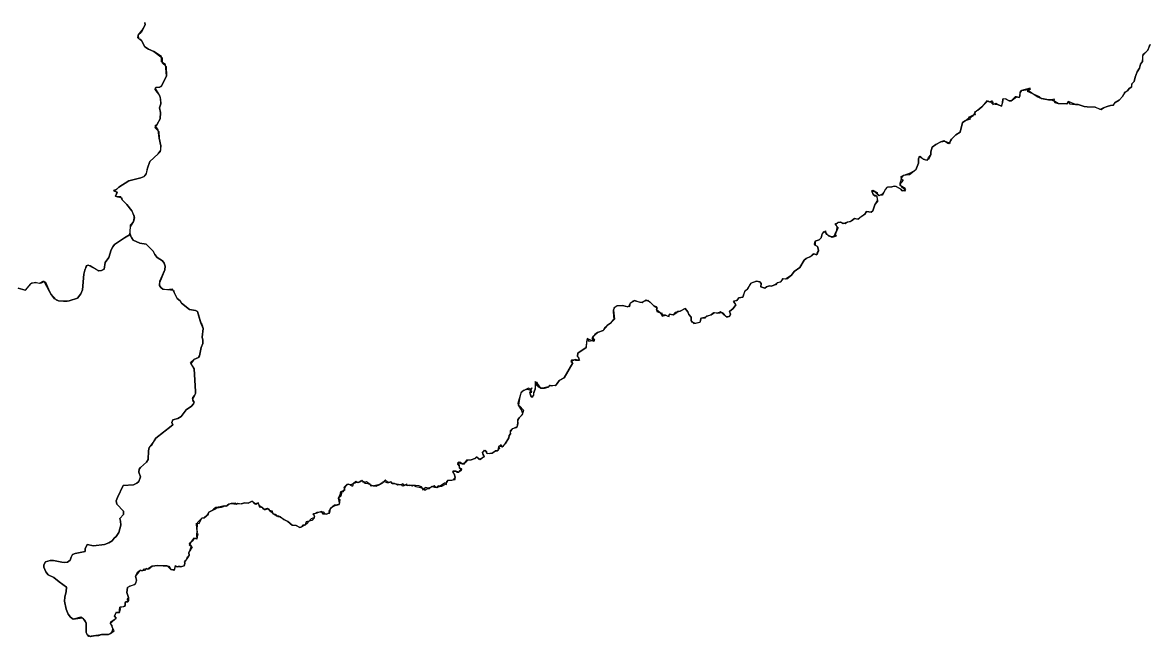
# Model space of a CAD drawing. Extents: x -74 to -34.8, y -33.8 to 5.3.
# Drawn here: x -46.141 to -45.048, y -15.265 to -14.669 of the extents above; entities that cross this region are included whole.
import ezdxf

# ---------------------------------------------------------------- set-up
doc = ezdxf.new("R2010")
doc.units = 0
doc.header["$LTSCALE"] = 2
doc.layers.add('UFEBRASIL', color=7, linetype='Continuous')

msp = doc.modelspace()

# ---------------------------------------------------------------- linework, layer by layer
at = {"layer": 'UFEBRASIL'}
for points in [[(-46.0227, -14.6686), (-46.0225, -14.671), (-46.0259, -14.678), (-46.0293, -14.6808), (-46.029, -14.684), (-46.0273, -14.6847), (-46.0257, -14.6866), (-46.0228, -14.6922), (-46.0191, -14.6945), (-46.0139, -14.6969), (-46.006, -14.7029), (-46.006, -14.7077), (-46.0019, -14.7113), (-46.0018, -14.7203), (-46.007, -14.7312), (-46.0097, -14.7317), (-46.0128, -14.7324), (-46.0129, -14.7338), (-46.0084, -14.7394), (-46.0074, -14.7431), (-46.0073, -14.7476), (-46.0085, -14.7516), (-46.0076, -14.7559), (-46.0079, -14.7622), (-46.0108, -14.7672), (-46.0129, -14.7704), (-46.0093, -14.7743), (-46.0089, -14.7809), (-46.0071, -14.7883), (-46.008, -14.7941), (-46.0098, -14.7961), (-46.0179, -14.8034), (-46.0201, -14.8099), (-46.0218, -14.8164), (-46.0233, -14.818), (-46.0265, -14.8195), (-46.0382, -14.8223), (-46.0481, -14.8286), (-46.0499, -14.8303), (-46.052, -14.8322), (-46.0497, -14.8332), (-46.0498, -14.8343), (-46.0512, -14.8371), (-46.0491, -14.838), (-46.0453, -14.8386), (-46.0448, -14.8407), (-46.0401, -14.8452), (-46.0355, -14.8516), (-46.0326, -14.8581), (-46.0337, -14.8617), (-46.0369, -14.867), (-46.0376, -14.8747), (-46.0425, -14.8776), (-46.0521, -14.8841), (-46.0537, -14.8863), (-46.0553, -14.8893), (-46.0578, -14.8969), (-46.0612, -14.9015), (-46.0623, -14.908), (-46.0648, -14.9094), (-46.0673, -14.9098), (-46.0777, -14.9041), (-46.0795, -14.905), (-46.081, -14.9089), (-46.082, -14.9131), (-46.0832, -14.9281), (-46.0848, -14.932), (-46.0881, -14.9364), (-46.0962, -14.9388), (-46.1015, -14.9393), (-46.1065, -14.9387), (-46.1104, -14.937), (-46.1138, -14.932), (-46.1151, -14.9297), (-46.1203, -14.9201), (-46.1218, -14.9202), (-46.1253, -14.922), (-46.1292, -14.9211), (-46.1336, -14.9223), (-46.1387, -14.9285), (-46.1457, -14.9265)], [(-45.0477, -14.6905), (-45.0494, -14.6953), (-45.0513, -14.6973), (-45.0547, -14.7009), (-45.0546, -14.7066), (-45.0565, -14.7091), (-45.0576, -14.7129), (-45.0599, -14.7166), (-45.0617, -14.7218), (-45.0626, -14.7258), (-45.0649, -14.7281), (-45.0655, -14.7314), (-45.0675, -14.7327), (-45.0691, -14.7348), (-45.0724, -14.7373), (-45.0738, -14.7401), (-45.0774, -14.7439), (-45.081, -14.7464), (-45.0837, -14.7493), (-45.0857, -14.7493), (-45.089, -14.75), (-45.0925, -14.7514), (-45.0958, -14.753), (-45.1004, -14.7509), (-45.1082, -14.7505), (-45.1113, -14.75), (-45.117, -14.7481), (-45.1197, -14.7483), (-45.1257, -14.7457), (-45.1266, -14.7454), (-45.1285, -14.7478), (-45.1363, -14.7474), (-45.1407, -14.7446), (-45.14, -14.743), (-45.1433, -14.7438), (-45.1459, -14.7438), (-45.1539, -14.7421), (-45.1569, -14.7408), (-45.1661, -14.7344), (-45.1636, -14.7324), (-45.172, -14.7347), (-45.1737, -14.7371), (-45.1743, -14.7413), (-45.177, -14.7409), (-45.1782, -14.7409), (-45.1819, -14.7446), (-45.184, -14.7445), (-45.1875, -14.7426), (-45.1903, -14.7431), (-45.1907, -14.7467), (-45.1913, -14.7497), (-45.1944, -14.7486), (-45.1976, -14.7483), (-45.2005, -14.7475), (-45.2005, -14.7447), (-45.2032, -14.7459), (-45.2056, -14.7447), (-45.2105, -14.7505), (-45.2145, -14.7536), (-45.2171, -14.7557), (-45.2185, -14.7581), (-45.2195, -14.7595), (-45.2222, -14.7615), (-45.2219, -14.7625), (-45.2267, -14.764), (-45.2293, -14.7657), (-45.2317, -14.775), (-45.2356, -14.7778), (-45.2398, -14.7818), (-45.241, -14.7836), (-45.243, -14.7864), (-45.2474, -14.7836), (-45.2504, -14.7845), (-45.2552, -14.787), (-45.2587, -14.7895), (-45.2601, -14.7942), (-45.2601, -14.7972), (-45.2622, -14.8015), (-45.265, -14.8024), (-45.2685, -14.8006), (-45.2712, -14.7988), (-45.2719, -14.8009), (-45.2719, -14.8052), (-45.2744, -14.8115), (-45.2808, -14.8164), (-45.2869, -14.8172), (-45.289, -14.8199), (-45.2869, -14.8217), (-45.2902, -14.8257), (-45.2886, -14.8282), (-45.2847, -14.8309), (-45.2857, -14.8325), (-45.2877, -14.832), (-45.2891, -14.8305), (-45.2935, -14.8278), (-45.2955, -14.8274), (-45.2978, -14.8282), (-45.3026, -14.8288), (-45.3039, -14.8304), (-45.3061, -14.8345), (-45.3073, -14.8361), (-45.3102, -14.8367), (-45.3118, -14.8355), (-45.3141, -14.8333), (-45.3172, -14.832), (-45.3161, -14.8357), (-45.3145, -14.8369), (-45.3124, -14.8371), (-45.3116, -14.8427), (-45.3144, -14.8455), (-45.3155, -14.8494), (-45.3164, -14.8513), (-45.318, -14.8526), (-45.3225, -14.8521), (-45.3241, -14.8548), (-45.329, -14.8583), (-45.3311, -14.8597), (-45.3341, -14.8588), (-45.3382, -14.862), (-45.3413, -14.8624), (-45.345, -14.864), (-45.3478, -14.8626), (-45.3498, -14.8629), (-45.3526, -14.8652), (-45.3499, -14.8681), (-45.3511, -14.8707), (-45.3527, -14.8744), (-45.3519, -14.8761), (-45.3556, -14.8775), (-45.3574, -14.8763), (-45.3608, -14.8745), (-45.362, -14.8728), (-45.364, -14.8717), (-45.3653, -14.8737), (-45.3663, -14.8777), (-45.3685, -14.8796), (-45.3721, -14.881), (-45.3724, -14.8847), (-45.3699, -14.8861), (-45.3689, -14.8895), (-45.3689, -14.8904), (-45.3707, -14.8941), (-45.3735, -14.8933), (-45.3746, -14.8935), (-45.3769, -14.8957), (-45.3811, -14.8978), (-45.383, -14.8994), (-45.3872, -14.9066), (-45.3925, -14.9104), (-45.3953, -14.9139), (-45.4009, -14.9178), (-45.404, -14.9176), (-45.4055, -14.9205), (-45.4095, -14.9216), (-45.4103, -14.9234), (-45.4124, -14.9237), (-45.4145, -14.9247), (-45.4166, -14.9243), (-45.4196, -14.9252), (-45.421, -14.9266), (-45.4249, -14.9254), (-45.4246, -14.9221), (-45.4259, -14.9204), (-45.4292, -14.9197), (-45.4345, -14.9218), (-45.4352, -14.9226), (-45.4378, -14.9274), (-45.4405, -14.9297), (-45.4408, -14.9302), (-45.4425, -14.9353), (-45.4463, -14.936), (-45.4483, -14.9384), (-45.4517, -14.9395), (-45.4491, -14.9427), (-45.4517, -14.9463), (-45.4553, -14.9491), (-45.4545, -14.9518), (-45.456, -14.9543), (-45.4588, -14.9542), (-45.464, -14.9495), (-45.467, -14.9507), (-45.471, -14.9504), (-45.4733, -14.9525), (-45.4784, -14.9543), (-45.4794, -14.9558), (-45.4834, -14.9561), (-45.4842, -14.9598), (-45.4879, -14.9609), (-45.4916, -14.9596), (-45.4927, -14.9578), (-45.4927, -14.9546), (-45.4947, -14.9521), (-45.4959, -14.9494), (-45.4985, -14.9464), (-45.5031, -14.949), (-45.5065, -14.9502), (-45.5082, -14.95), (-45.5101, -14.9523), (-45.5136, -14.9517), (-45.5149, -14.9541), (-45.5176, -14.9528), (-45.5211, -14.9527), (-45.5205, -14.951), (-45.5228, -14.9506), (-45.5262, -14.9475), (-45.5256, -14.9456), (-45.5263, -14.9445), (-45.5288, -14.9436), (-45.5322, -14.94), (-45.5361, -14.9381), (-45.5402, -14.9403), (-45.542, -14.9406), (-45.5474, -14.9386), (-45.5491, -14.939), (-45.5521, -14.9417), (-45.5537, -14.9451), (-45.5565, -14.9439), (-45.5593, -14.9435), (-45.5643, -14.9436), (-45.5676, -14.9458), (-45.5678, -14.9478), (-45.5671, -14.9565), (-45.5687, -14.9576), (-45.5707, -14.9605), (-45.5739, -14.9624), (-45.5766, -14.9652), (-45.5781, -14.9675), (-45.5835, -14.9696), (-45.586, -14.9716), (-45.5889, -14.9755), (-45.5868, -14.9782), (-45.5926, -14.9762), (-45.5935, -14.9755), (-45.5943, -14.9785), (-45.5945, -14.9842), (-45.6027, -14.9895), (-45.6028, -14.9924), (-45.601, -14.9963), (-45.6024, -14.9966), (-45.605, -14.9958), (-45.6063, -14.9965), (-45.6086, -14.9966), (-45.6094, -14.9977), (-45.6073, -14.999), (-45.6159, -15.0136), (-45.6214, -15.0169), (-45.6246, -15.0214), (-45.6302, -15.0209), (-45.6312, -15.0226), (-45.6326, -15.0227), (-45.6364, -15.0236), (-45.6387, -15.0235), (-45.6403, -15.0228), (-45.6425, -15.0197), (-45.644, -15.0173), (-45.644, -15.0245), (-45.6457, -15.0288), (-45.6456, -15.0309), (-45.6478, -15.0319), (-45.6488, -15.0292), (-45.649, -15.0278), (-45.6471, -15.0274), (-45.6483, -15.0249), (-45.6505, -15.0236), (-45.653, -15.025), (-45.6558, -15.0265), (-45.6579, -15.0284), (-45.659, -15.0338), (-45.66, -15.04), (-45.6587, -15.041), (-45.6554, -15.045), (-45.6566, -15.0496), (-45.6594, -15.0523), (-45.6607, -15.0545), (-45.6613, -15.0597), (-45.662, -15.0622), (-45.6663, -15.0631), (-45.6683, -15.066), (-45.668, -15.068), (-45.6693, -15.0697), (-45.6696, -15.0719), (-45.6732, -15.0778), (-45.676, -15.0805), (-45.6768, -15.0788), (-45.6792, -15.0805), (-45.6786, -15.0819), (-45.6808, -15.0846), (-45.6825, -15.0845), (-45.6839, -15.0858), (-45.6858, -15.0868), (-45.6904, -15.0874), (-45.6908, -15.0851), (-45.6939, -15.0842), (-45.6951, -15.0866), (-45.6933, -15.0897), (-45.6937, -15.0907), (-45.6983, -15.0928), (-45.7009, -15.0904), (-45.7026, -15.0919), (-45.706, -15.0932), (-45.7107, -15.0935), (-45.7121, -15.0959), (-45.7136, -15.0977), (-45.7157, -15.097), (-45.7186, -15.0956), (-45.7178, -15.0987), (-45.7175, -15.1012), (-45.7153, -15.1019), (-45.7159, -15.1037), (-45.718, -15.1052), (-45.7208, -15.1042), (-45.724, -15.1043), (-45.724, -15.1054), (-45.7226, -15.1069), (-45.7216, -15.11), (-45.7236, -15.1126), (-45.7252, -15.1132), (-45.7289, -15.1132), (-45.7296, -15.1151), (-45.7313, -15.1159), (-45.7319, -15.1157), (-45.7362, -15.1187), (-45.7382, -15.1184), (-45.7397, -15.1204), (-45.7421, -15.1184), (-45.7447, -15.1197), (-45.7474, -15.1208), (-45.7506, -15.12), (-45.7523, -15.1225), (-45.7543, -15.1194), (-45.7567, -15.1185), (-45.7602, -15.1182), (-45.7643, -15.118), (-45.7659, -15.1186), (-45.7679, -15.1182), (-45.7686, -15.1169), (-45.7721, -15.1187), (-45.773, -15.1183), (-45.7737, -15.1172), (-45.7746, -15.1176), (-45.7773, -15.1178), (-45.7803, -15.1162), (-45.7827, -15.1162), (-45.7839, -15.1145), (-45.7858, -15.1153), (-45.7888, -15.1136), (-45.7893, -15.1127), (-45.7918, -15.1154), (-45.793, -15.1158), (-45.7948, -15.1173), (-45.799, -15.1181), (-45.8028, -15.1187), (-45.8042, -15.1173), (-45.8075, -15.1147), (-45.8104, -15.1156), (-45.8117, -15.1128), (-45.8133, -15.1146), (-45.8159, -15.1156), (-45.818, -15.1142), (-45.8202, -15.1162), (-45.8227, -15.1176), (-45.8237, -15.1176), (-45.8267, -15.117), (-45.8295, -15.12), (-45.8291, -15.1212), (-45.8289, -15.1229), (-45.8315, -15.1237), (-45.832, -15.1257), (-45.8324, -15.1285), (-45.8349, -15.1304), (-45.8335, -15.1318), (-45.8343, -15.1367), (-45.836, -15.137), (-45.8388, -15.1373), (-45.8428, -15.1409), (-45.8436, -15.1442), (-45.8443, -15.1452), (-45.8464, -15.1459), (-45.8496, -15.1458), (-45.8513, -15.1434), (-45.8524, -15.1438), (-45.8542, -15.1442), (-45.8569, -15.1453), (-45.8597, -15.146), (-45.8584, -15.1471), (-45.8584, -15.1496), (-45.8608, -15.152), (-45.8661, -15.1535), (-45.8672, -15.1563), (-45.8704, -15.1582), (-45.8722, -15.1588), (-45.8759, -15.1569), (-45.8798, -15.1565), (-45.8838, -15.1531), (-45.8879, -15.1511), (-45.8929, -15.148), (-45.895, -15.1479), (-45.897, -15.1463), (-45.8981, -15.1459), (-45.8987, -15.1431), (-45.9019, -15.1423), (-45.9041, -15.1405), (-45.9072, -15.1413), (-45.9085, -15.1394), (-45.9113, -15.1379), (-45.9129, -15.1351), (-45.916, -15.1364), (-45.9187, -15.1334), (-45.9226, -15.1353), (-45.9258, -15.1349), (-45.9292, -15.1358), (-45.9341, -15.1361), (-45.9349, -15.1354), (-45.939, -15.1357), (-45.9413, -15.1363), (-45.944, -15.1384), (-45.9456, -15.1378), (-45.9497, -15.1389), (-45.9537, -15.1395), (-45.9559, -15.1407), (-45.9574, -15.1425), (-45.9606, -15.1439), (-45.9624, -15.1471), (-45.9652, -15.1496), (-45.9674, -15.1499), (-45.9717, -15.1539), (-45.9718, -15.1566), (-45.9722, -15.1601), (-45.9723, -15.1647), (-45.9714, -15.1652), (-45.9719, -15.1681), (-45.9724, -15.1702), (-45.9751, -15.1693), (-45.9773, -15.1723), (-45.9796, -15.1758), (-45.9769, -15.1776), (-45.9789, -15.1817), (-45.9801, -15.1836), (-45.9797, -15.1857), (-45.9812, -15.1885), (-45.9836, -15.1916), (-45.9846, -15.1918), (-45.9838, -15.1938), (-45.9845, -15.196), (-45.9885, -15.1974), (-45.9893, -15.1966), (-45.9913, -15.1972), (-45.9936, -15.1968), (-45.9944, -15.2006), (-45.9976, -15.1997), (-46.0009, -15.196), (-46.0105, -15.1958), (-46.0155, -15.1966), (-46.0201, -15.1993), (-46.0214, -15.1986), (-46.0232, -15.2007), (-46.0252, -15.201), (-46.0272, -15.2002), (-46.0297, -15.2035), (-46.0317, -15.2061), (-46.0309, -15.21), (-46.0321, -15.2139), (-46.0327, -15.2145), (-46.0374, -15.2158), (-46.0395, -15.2173), (-46.0402, -15.2221), (-46.0385, -15.2268), (-46.0387, -15.2297), (-46.0393, -15.2313), (-46.0422, -15.2318), (-46.0422, -15.2357), (-46.0451, -15.2364), (-46.047, -15.2364), (-46.0465, -15.2383), (-46.0475, -15.2417), (-46.0509, -15.2416), (-46.0521, -15.2451), (-46.0507, -15.247), (-46.056, -15.2521), (-46.0557, -15.2531), (-46.0545, -15.2556), (-46.0542, -15.2568), (-46.0544, -15.2596), (-46.0559, -15.2618), (-46.0581, -15.2627), (-46.0647, -15.2628), (-46.0689, -15.2637), (-46.0704, -15.2637), (-46.0771, -15.2647), (-46.0787, -15.2628), (-46.0795, -15.2608), (-46.0797, -15.2514), (-46.0823, -15.2475), (-46.0849, -15.2458), (-46.0924, -15.2479), (-46.0948, -15.2461), (-46.0971, -15.2431), (-46.0991, -15.2383), (-46.1006, -15.2303), (-46.1005, -15.2266), (-46.0989, -15.2209), (-46.0988, -15.2168), (-46.1058, -15.2118), (-46.111, -15.2073), (-46.1165, -15.2048), (-46.1189, -15.2021), (-46.1208, -15.1975), (-46.1207, -15.1952), (-46.1192, -15.1922), (-46.1147, -15.191), (-46.1115, -15.1911), (-46.1034, -15.1926), (-46.1004, -15.1929), (-46.0977, -15.1926), (-46.0951, -15.1907), (-46.0942, -15.1876), (-46.0928, -15.1852), (-46.0904, -15.184), (-46.0807, -15.1821), (-46.0805, -15.1797), (-46.0787, -15.1755), (-46.0726, -15.1766), (-46.0619, -15.1754), (-46.0575, -15.1738), (-46.0543, -15.172), (-46.0526, -15.1693), (-46.0504, -15.1677), (-46.0478, -15.1637), (-46.0459, -15.1567), (-46.0463, -15.1526), (-46.0471, -15.1501), (-46.0434, -15.1462), (-46.0435, -15.143), (-46.0498, -15.1362), (-46.0505, -15.133), (-46.0493, -15.1298), (-46.0437, -15.1181), (-46.0336, -15.1174), (-46.0304, -15.1158), (-46.0285, -15.1141), (-46.0269, -15.1098), (-46.0286, -15.1052), (-46.0281, -15.1022), (-46.0269, -15.1005), (-46.0211, -15.0956), (-46.0195, -15.093), (-46.0192, -15.0844), (-46.0185, -15.0813), (-46.0155, -15.0785), (-46.0137, -15.0747), (-46.012, -15.0723), (-45.9956, -15.0593), (-45.9964, -15.0569), (-45.9955, -15.0545), (-45.9908, -15.0532), (-45.9874, -15.051), (-45.9825, -15.0448), (-45.9775, -15.0412), (-45.9755, -15.0389), (-45.975, -15.0369), (-45.9766, -15.034), (-45.9761, -15.0326), (-45.9744, -15.0307), (-45.9736, -15.0288), (-45.9735, -15.0267), (-45.9749, -15.0047), (-45.9785, -14.9986), (-45.9751, -14.9958), (-45.9708, -14.994), (-45.9697, -14.9923), (-45.9682, -14.9842), (-45.9666, -14.9802), (-45.9663, -14.9771), (-45.967, -14.974), (-45.9661, -14.9656), (-45.9684, -14.9602), (-45.9691, -14.9584), (-45.9717, -14.9491), (-45.9735, -14.9481), (-45.9793, -14.9474), (-45.987, -14.9411), (-45.9884, -14.9389), (-45.9912, -14.9366), (-45.9943, -14.9308), (-45.9958, -14.9275), (-46.0018, -14.9283), (-46.0053, -14.9275), (-46.0073, -14.9258), (-46.0084, -14.924), (-46.0082, -14.9197), (-46.0034, -14.9088), (-46.0031, -14.9053), (-46.0039, -14.9023), (-46.0056, -14.9001), (-46.0109, -14.8967), (-46.0131, -14.8939), (-46.0147, -14.8905), (-46.0213, -14.8838), (-46.0276, -14.8827), (-46.0339, -14.8798), (-46.0357, -14.8773), (-46.0369, -14.8736), (-46.0365, -14.8651), (-46.0337, -14.8617), (-46.0326, -14.8567), (-46.0355, -14.8516), (-46.0401, -14.8452), (-46.0448, -14.8407), (-46.0461, -14.838), (-46.0491, -14.838), (-46.0512, -14.8371), (-46.0497, -14.8332), (-46.052, -14.8322), (-46.0528, -14.8314), (-46.0499, -14.8303), (-46.0481, -14.8286), (-46.0382, -14.8223), (-46.0265, -14.8195), (-46.0233, -14.818), (-46.0211, -14.8151), (-46.0201, -14.8099), (-46.0179, -14.8034), (-46.0098, -14.7961), (-46.0073, -14.7924), (-46.0071, -14.7883), (-46.0089, -14.7809), (-46.0099, -14.7728), (-46.0127, -14.7685), (-46.0108, -14.7672), (-46.0079, -14.7622), (-46.0076, -14.7559), (-46.0085, -14.7516), (-46.0073, -14.7476), (-46.0076, -14.7417), (-46.0093, -14.7379), (-46.0128, -14.7324), (-46.0118, -14.7313), (-46.0084, -14.7314), (-46.0062, -14.7298), (-46.0018, -14.7203), (-46.0026, -14.7095), (-46.0065, -14.7067), (-46.0065, -14.7016), (-46.0139, -14.6969), (-46.0191, -14.6945), (-46.0228, -14.6922), (-46.0257, -14.6866), (-46.029, -14.684), (-46.0296, -14.6834), (-46.0293, -14.6808), (-46.0254, -14.6761), (-46.0225, -14.671), (-46.0227, -14.6686)], [(-46.1457, -14.9265), (-46.1387, -14.9285), (-46.1323, -14.9214), (-46.1292, -14.9211), (-46.1238, -14.9216), (-46.1203, -14.9201), (-46.1191, -14.9206), (-46.1151, -14.9297), (-46.1138, -14.932), (-46.1089, -14.9378), (-46.1065, -14.9387), (-46.1015, -14.9393), (-46.0982, -14.939), (-46.0962, -14.9388), (-46.0881, -14.9364), (-46.0848, -14.932), (-46.0832, -14.9281), (-46.082, -14.9131), (-46.081, -14.9089), (-46.0786, -14.9042), (-46.0758, -14.9046), (-46.0673, -14.9098), (-46.0648, -14.9094), (-46.0623, -14.908), (-46.0612, -14.9015), (-46.0578, -14.8969), (-46.0553, -14.8893), (-46.0537, -14.8863), (-46.0521, -14.8841), (-46.0425, -14.8776), (-46.0376, -14.8747), (-46.0356, -14.8774), (-46.0339, -14.8798), (-46.0276, -14.8827), (-46.0213, -14.8838), (-46.0147, -14.8905), (-46.0131, -14.8939), (-46.0109, -14.8967), (-46.0056, -14.9001), (-46.0039, -14.9023), (-46.0031, -14.9053), (-46.0034, -14.9088), (-46.0085, -14.9213), (-46.0084, -14.924), (-46.0073, -14.9258), (-46.0053, -14.9275), (-46.0007, -14.9278), (-45.9948, -14.9286), (-45.9943, -14.9308), (-45.9912, -14.9366), (-45.9884, -14.9389), (-45.987, -14.9411), (-45.9793, -14.9474), (-45.9735, -14.9481), (-45.9717, -14.9491), (-45.9684, -14.9602), (-45.9674, -14.9615), (-45.9661, -14.9656), (-45.967, -14.974), (-45.9663, -14.9771), (-45.9666, -14.9802), (-45.9682, -14.9842), (-45.9697, -14.9923), (-45.9708, -14.994), (-45.9751, -14.9958), (-45.9782, -14.9999), (-45.9749, -15.0047), (-45.9735, -15.0267), (-45.9736, -15.0288), (-45.9744, -15.0307), (-45.9766, -15.034), (-45.9764, -15.0355), (-45.975, -15.0369), (-45.9755, -15.0389), (-45.9775, -15.0412), (-45.9825, -15.0448), (-45.9874, -15.051), (-45.9908, -15.0532), (-45.9955, -15.0545), (-45.9964, -15.0569), (-45.9956, -15.0593), (-46.0016, -15.064), (-46.012, -15.0723), (-46.0137, -15.0747), (-46.0168, -15.079), (-46.0185, -15.0813), (-46.0192, -15.0844), (-46.0195, -15.093), (-46.0211, -15.0956), (-46.0269, -15.1005), (-46.0281, -15.1022), (-46.0286, -15.1052), (-46.0269, -15.1098), (-46.0285, -15.1141), (-46.0304, -15.1158), (-46.0336, -15.1174), (-46.0437, -15.1181), (-46.0493, -15.1298), (-46.0505, -15.133), (-46.0498, -15.1362), (-46.0435, -15.143), (-46.0434, -15.1462), (-46.0471, -15.1501), (-46.0463, -15.1526), (-46.0459, -15.1567), (-46.0478, -15.1637), (-46.0504, -15.1677), (-46.0526, -15.1693), (-46.0543, -15.172), (-46.0575, -15.1738), (-46.0619, -15.1754), (-46.0726, -15.1766), (-46.0787, -15.1755), (-46.0805, -15.1797), (-46.0807, -15.1821), (-46.0904, -15.184), (-46.0928, -15.1852), (-46.0942, -15.1876), (-46.0951, -15.1907), (-46.0977, -15.1926), (-46.1004, -15.1929), (-46.1034, -15.1926), (-46.1115, -15.1911), (-46.1147, -15.191), (-46.1192, -15.1922), (-46.1207, -15.1952), (-46.1208, -15.1975), (-46.1189, -15.2021), (-46.1165, -15.2048), (-46.111, -15.2073), (-46.1058, -15.2118), (-46.0988, -15.2168), (-46.0989, -15.2209), (-46.1005, -15.2266), (-46.1006, -15.2303), (-46.0991, -15.2383), (-46.0971, -15.2431), (-46.0948, -15.2461), (-46.0924, -15.2479), (-46.0833, -15.2466), (-46.0813, -15.2485), (-46.0797, -15.2514), (-46.0795, -15.2608), (-46.0787, -15.2628), (-46.0753, -15.2647), (-46.0704, -15.2637), (-46.0674, -15.2638), (-46.0647, -15.2628), (-46.0581, -15.2627), (-46.0559, -15.2618), (-46.0526, -15.2592), (-46.0545, -15.2556), (-46.0542, -15.2547), (-46.056, -15.2521), (-46.0556, -15.2506), (-46.0507, -15.247), (-46.0521, -15.2451), (-46.0502, -15.2409), (-46.0475, -15.2417), (-46.047, -15.2364), (-46.0435, -15.2355), (-46.0415, -15.2344), (-46.0416, -15.2312), (-46.0387, -15.2297), (-46.0398, -15.2283), (-46.0385, -15.2268), (-46.0402, -15.2221), (-46.0395, -15.2173), (-46.0374, -15.2158), (-46.0321, -15.2139), (-46.0311, -15.2122), (-46.0309, -15.21), (-46.0317, -15.2061), (-46.0295, -15.2018), (-46.0272, -15.2002), (-46.0252, -15.201), (-46.0233, -15.199), (-46.0201, -15.1993), (-46.0188, -15.199), (-46.0155, -15.1966), (-46.0105, -15.1958), (-45.9994, -15.1966), (-45.9976, -15.1997), (-45.9937, -15.1996), (-45.9931, -15.1959), (-45.9913, -15.1972), (-45.9877, -15.1963), (-45.9868, -15.1968), (-45.9845, -15.196), (-45.9838, -15.1938), (-45.9832, -15.1906), (-45.9824, -15.1902), (-45.9813, -15.1873), (-45.9797, -15.1857), (-45.9801, -15.1836), (-45.9788, -15.1805), (-45.9775, -15.1767), (-45.9796, -15.1744), (-45.9759, -15.1711), (-45.9741, -15.1692), (-45.972, -15.1693), (-45.9724, -15.1671), (-45.9723, -15.1647), (-45.9715, -15.163), (-45.9722, -15.1601), (-45.9725, -15.1547), (-45.9701, -15.1549), (-45.9674, -15.1499), (-45.9652, -15.1496), (-45.9608, -15.146), (-45.9606, -15.1439), (-45.9574, -15.1425), (-45.9549, -15.1411), (-45.9529, -15.1399), (-45.9484, -15.139), (-45.9438, -15.1375), (-45.943, -15.138), (-45.9413, -15.1363), (-45.939, -15.1357), (-45.9341, -15.1361), (-45.9324, -15.1354), (-45.9292, -15.1358), (-45.9258, -15.1349), (-45.9226, -15.1353), (-45.9187, -15.1334), (-45.9148, -15.1363), (-45.9129, -15.1351), (-45.9119, -15.1388), (-45.9085, -15.1394), (-45.9062, -15.1417), (-45.9029, -15.1404), (-45.9019, -15.1423), (-45.8991, -15.1442), (-45.897, -15.1463), (-45.8959, -15.1459), (-45.8938, -15.1483), (-45.8913, -15.1481), (-45.8879, -15.1511), (-45.8838, -15.1531), (-45.8798, -15.1565), (-45.8759, -15.1569), (-45.8722, -15.1588), (-45.8704, -15.1582), (-45.8694, -15.1564), (-45.8672, -15.1563), (-45.8644, -15.154), (-45.8609, -15.1501), (-45.8577, -15.1488), (-45.8589, -15.1454), (-45.8579, -15.1452), (-45.8554, -15.1439), (-45.8524, -15.1438), (-45.8498, -15.1438), (-45.8483, -15.1453), (-45.8464, -15.1459), (-45.8436, -15.1442), (-45.8438, -15.143), (-45.8415, -15.1395), (-45.8379, -15.1377), (-45.8343, -15.1367), (-45.8337, -15.1351), (-45.8349, -15.1304), (-45.8344, -15.1295), (-45.8331, -15.1273), (-45.8326, -15.1241), (-45.8299, -15.124), (-45.8291, -15.1212), (-45.8279, -15.119), (-45.8254, -15.1164), (-45.822, -15.1184), (-45.821, -15.1183), (-45.8202, -15.1162), (-45.817, -15.115), (-45.8152, -15.1149), (-45.8128, -15.1133), (-45.8104, -15.1143), (-45.8092, -15.1159), (-45.8063, -15.1161), (-45.8042, -15.1173), (-45.801, -15.1184), (-45.7982, -15.1187), (-45.7948, -15.1173), (-45.7918, -15.1154), (-45.7913, -15.1144), (-45.7894, -15.1145), (-45.7878, -15.1151), (-45.7858, -15.1153), (-45.7839, -15.1145), (-45.7827, -15.1162), (-45.7803, -15.1162), (-45.7767, -15.1168), (-45.7737, -15.1172), (-45.7725, -15.1163), (-45.7721, -15.1187), (-45.7708, -15.1172), (-45.7679, -15.1182), (-45.7658, -15.1174), (-45.7634, -15.1185), (-45.7625, -15.1178), (-45.7598, -15.119), (-45.7565, -15.1196), (-45.7529, -15.1206), (-45.7511, -15.1226), (-45.7491, -15.1212), (-45.7464, -15.1211), (-45.7443, -15.1187), (-45.7417, -15.1197), (-45.7391, -15.1201), (-45.7362, -15.1187), (-45.7346, -15.1187), (-45.7309, -15.1168), (-45.73, -15.117), (-45.7296, -15.1139), (-45.7279, -15.1129), (-45.7236, -15.1126), (-45.7216, -15.1122), (-45.7216, -15.11), (-45.7226, -15.1069), (-45.724, -15.1043), (-45.7208, -15.1042), (-45.72, -15.1051), (-45.718, -15.1052), (-45.7153, -15.1019), (-45.7175, -15.1012), (-45.7173, -15.0995), (-45.7189, -15.0974), (-45.7186, -15.0956), (-45.717, -15.0952), (-45.7148, -15.0968), (-45.7126, -15.0962), (-45.7108, -15.0953), (-45.709, -15.0931), (-45.706, -15.0932), (-45.7026, -15.0919), (-45.7004, -15.0904), (-45.6972, -15.093), (-45.6933, -15.0897), (-45.6944, -15.0886), (-45.6951, -15.0858), (-45.6929, -15.0839), (-45.6909, -15.0868), (-45.6887, -15.0871), (-45.6858, -15.0868), (-45.6825, -15.0845), (-45.6808, -15.0846), (-45.6798, -15.0839), (-45.6792, -15.0805), (-45.6788, -15.0796), (-45.676, -15.0805), (-45.6748, -15.0795), (-45.6732, -15.0778), (-45.6696, -15.0719), (-45.6693, -15.0697), (-45.668, -15.068), (-45.6678, -15.0648), (-45.6663, -15.0631), (-45.661, -15.0609), (-45.6605, -15.0579), (-45.6607, -15.0545), (-45.6594, -15.0523), (-45.6558, -15.0485), (-45.6572, -15.0448), (-45.66, -15.04), (-45.6604, -15.0383), (-45.659, -15.0338), (-45.6571, -15.0273), (-45.6553, -15.0257), (-45.6514, -15.0245), (-45.6496, -15.0254), (-45.6473, -15.0234), (-45.649, -15.0278), (-45.6488, -15.0292), (-45.6478, -15.0319), (-45.6462, -15.0321), (-45.6454, -15.0299), (-45.6454, -15.0277), (-45.644, -15.0245), (-45.6427, -15.0174), (-45.6409, -15.0205), (-45.6387, -15.0235), (-45.6364, -15.0236), (-45.6348, -15.0237), (-45.6312, -15.0226), (-45.6294, -15.0207), (-45.6284, -15.0214), (-45.6233, -15.0203), (-45.6201, -15.0159), (-45.6159, -15.0136), (-45.6073, -14.999), (-45.6086, -14.9966), (-45.6063, -14.9965), (-45.605, -14.9958), (-45.6048, -14.9964), (-45.601, -14.9963), (-45.6013, -14.9946), (-45.6028, -14.9924), (-45.6027, -14.9895), (-45.5945, -14.9842), (-45.5935, -14.9775), (-45.5926, -14.9762), (-45.5921, -14.9781), (-45.5862, -14.9771), (-45.5884, -14.9737), (-45.5835, -14.9696), (-45.5781, -14.9675), (-45.5749, -14.9643), (-45.5739, -14.9624), (-45.5707, -14.9605), (-45.5671, -14.9565), (-45.5675, -14.9546), (-45.5678, -14.9478), (-45.5667, -14.9449), (-45.5643, -14.9436), (-45.5591, -14.9435), (-45.5565, -14.9439), (-45.5521, -14.9443), (-45.5516, -14.9407), (-45.5474, -14.9386), (-45.5469, -14.9387), (-45.5402, -14.9403), (-45.5386, -14.9392), (-45.5347, -14.9383), (-45.5322, -14.94), (-45.5288, -14.9436), (-45.5256, -14.9456), (-45.5262, -14.9475), (-45.526, -14.9492), (-45.5228, -14.9506), (-45.5211, -14.9527), (-45.5207, -14.9536), (-45.5176, -14.9528), (-45.514, -14.954), (-45.5136, -14.9517), (-45.5101, -14.9523), (-45.5065, -14.9502), (-45.5055, -14.9489), (-45.5031, -14.949), (-45.4985, -14.9464), (-45.4959, -14.9494), (-45.4947, -14.9521), (-45.4927, -14.9546), (-45.4927, -14.9578), (-45.4901, -14.9608), (-45.4862, -14.9598), (-45.4835, -14.9591), (-45.4826, -14.9554), (-45.4784, -14.9543), (-45.4775, -14.9534), (-45.4733, -14.9525), (-45.4699, -14.9501), (-45.467, -14.9507), (-45.4623, -14.9501), (-45.4579, -14.9547), (-45.4551, -14.9537), (-45.4545, -14.9518), (-45.4553, -14.9491), (-45.4517, -14.9463), (-45.4491, -14.9427), (-45.4512, -14.9387), (-45.4483, -14.9384), (-45.4463, -14.936), (-45.4425, -14.9353), (-45.4405, -14.9297), (-45.4396, -14.9285), (-45.4378, -14.9274), (-45.4345, -14.9218), (-45.4332, -14.921), (-45.4292, -14.9197), (-45.4259, -14.9204), (-45.4246, -14.9221), (-45.4249, -14.9254), (-45.421, -14.9266), (-45.4196, -14.9252), (-45.4166, -14.9243), (-45.4145, -14.9247), (-45.4124, -14.9237), (-45.4095, -14.9216), (-45.4087, -14.921), (-45.4055, -14.9205), (-45.403, -14.9173), (-45.3998, -14.9175), (-45.3953, -14.9139), (-45.3925, -14.9104), (-45.3872, -14.9066), (-45.383, -14.8994), (-45.3811, -14.8978), (-45.3769, -14.8957), (-45.3735, -14.8933), (-45.3707, -14.8941), (-45.3703, -14.8922), (-45.3689, -14.8895), (-45.3699, -14.8861), (-45.3724, -14.8847), (-45.3729, -14.8838), (-45.3721, -14.881), (-45.3685, -14.8796), (-45.3663, -14.8777), (-45.3653, -14.8737), (-45.3623, -14.8708), (-45.362, -14.8728), (-45.3594, -14.8758), (-45.3574, -14.8763), (-45.354, -14.8763), (-45.3527, -14.8744), (-45.3529, -14.8734), (-45.3511, -14.8707), (-45.3508, -14.8667), (-45.3529, -14.8641), (-45.3498, -14.8629), (-45.3478, -14.8626), (-45.343, -14.8638), (-45.3413, -14.8624), (-45.337, -14.8613), (-45.3341, -14.8588), (-45.3301, -14.8595), (-45.3279, -14.8572), (-45.3241, -14.8548), (-45.3225, -14.8521), (-45.318, -14.8526), (-45.3164, -14.8513), (-45.3155, -14.8494), (-45.3144, -14.8455), (-45.3114, -14.8411), (-45.3124, -14.8371), (-45.3161, -14.8357), (-45.3172, -14.832), (-45.3164, -14.8314), (-45.3122, -14.8335), (-45.3118, -14.8355), (-45.3102, -14.8367), (-45.3061, -14.8345), (-45.3057, -14.8337), (-45.3039, -14.8304), (-45.3017, -14.8283), (-45.2978, -14.8282), (-45.2955, -14.8274), (-45.2935, -14.8278), (-45.2891, -14.8305), (-45.2877, -14.832), (-45.2847, -14.8309), (-45.285, -14.8299), (-45.2899, -14.8267), (-45.2898, -14.8247), (-45.2886, -14.8208), (-45.2887, -14.8181), (-45.2869, -14.8172), (-45.2798, -14.8147), (-45.2744, -14.8115), (-45.2719, -14.8052), (-45.2719, -14.8009), (-45.2702, -14.7985), (-45.2673, -14.8014), (-45.2631, -14.8022), (-45.2623, -14.7996), (-45.2601, -14.7972), (-45.2601, -14.7942), (-45.2587, -14.7895), (-45.2552, -14.787), (-45.2504, -14.7845), (-45.2464, -14.7838), (-45.2413, -14.7856), (-45.241, -14.7836), (-45.2398, -14.7818), (-45.2356, -14.7778), (-45.2317, -14.775), (-45.2293, -14.7657), (-45.2267, -14.764), (-45.223, -14.761), (-45.2225, -14.7601), (-45.2185, -14.7581), (-45.2167, -14.7579), (-45.2172, -14.7552), (-45.2145, -14.7536), (-45.2105, -14.7505), (-45.2046, -14.7446), (-45.2022, -14.7459), (-45.2, -14.7456), (-45.1998, -14.7481), (-45.1968, -14.7468), (-45.1944, -14.7486), (-45.1913, -14.7497), (-45.1901, -14.746), (-45.1896, -14.7424), (-45.1875, -14.7426), (-45.184, -14.7445), (-45.1819, -14.7446), (-45.177, -14.7409), (-45.1743, -14.7413), (-45.1733, -14.7397), (-45.1734, -14.7361), (-45.172, -14.7347), (-45.1632, -14.7333), (-45.1665, -14.7353), (-45.155, -14.7405), (-45.1529, -14.7425), (-45.1459, -14.7438), (-45.1433, -14.7438), (-45.1407, -14.7446), (-45.1396, -14.7463), (-45.1363, -14.7474), (-45.1276, -14.7473), (-45.1257, -14.7457), (-45.1254, -14.7477), (-45.1197, -14.7483), (-45.117, -14.7481), (-45.1113, -14.75), (-45.1082, -14.7505), (-45.1004, -14.7509), (-45.0948, -14.753), (-45.0925, -14.7514), (-45.089, -14.75), (-45.0857, -14.7493), (-45.0828, -14.7488), (-45.081, -14.7464), (-45.0774, -14.7439), (-45.0738, -14.7401), (-45.0711, -14.736), (-45.0691, -14.7348), (-45.0675, -14.7327), (-45.0651, -14.7309), (-45.0649, -14.7281), (-45.0626, -14.7258), (-45.0617, -14.7218), (-45.0599, -14.7166), (-45.0576, -14.7129), (-45.0565, -14.7091), (-45.0546, -14.7066), (-45.0541, -14.6995), (-45.0513, -14.6973), (-45.0494, -14.6953), (-45.0468, -14.6897)]]:
    msp.add_lwpolyline(points, dxfattribs=at)

doc.saveas('drawing.dxf')
